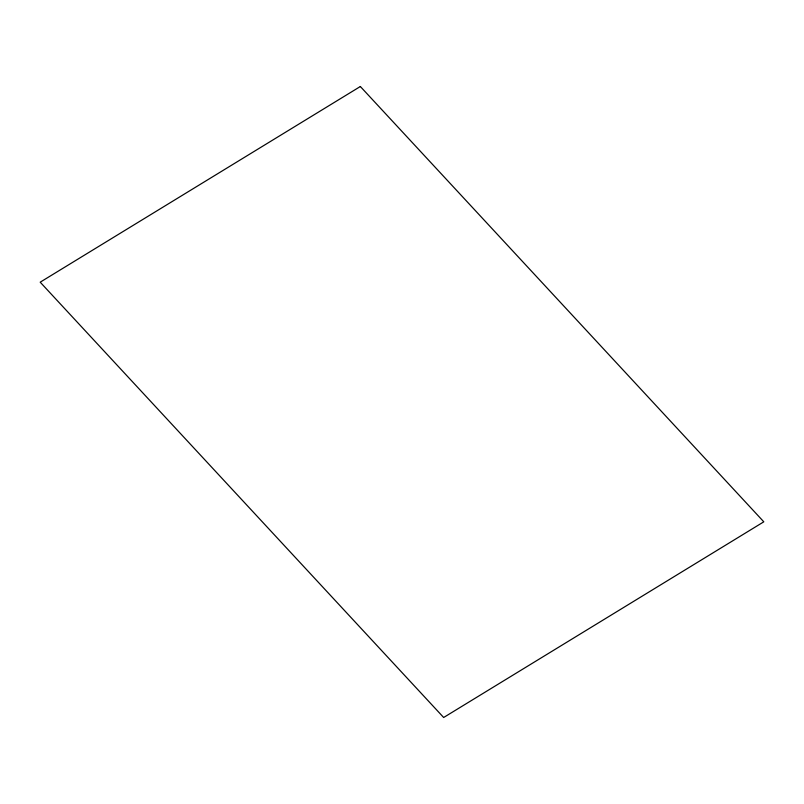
<?xml version="1.0" encoding="UTF-8"?>
<svg xmlns="http://www.w3.org/2000/svg" width="804" height="804" viewBox="0 0 804 804"><rect width="100%" height="100%" fill="white"/><g stroke="black" fill="none" stroke-linecap="round" stroke-linejoin="round"><path stroke-width="1.21" d="M360.343 86.51L40.2 282.184L443.657 717.49L763.8 521.816L360.343 86.51"/></g></svg>
